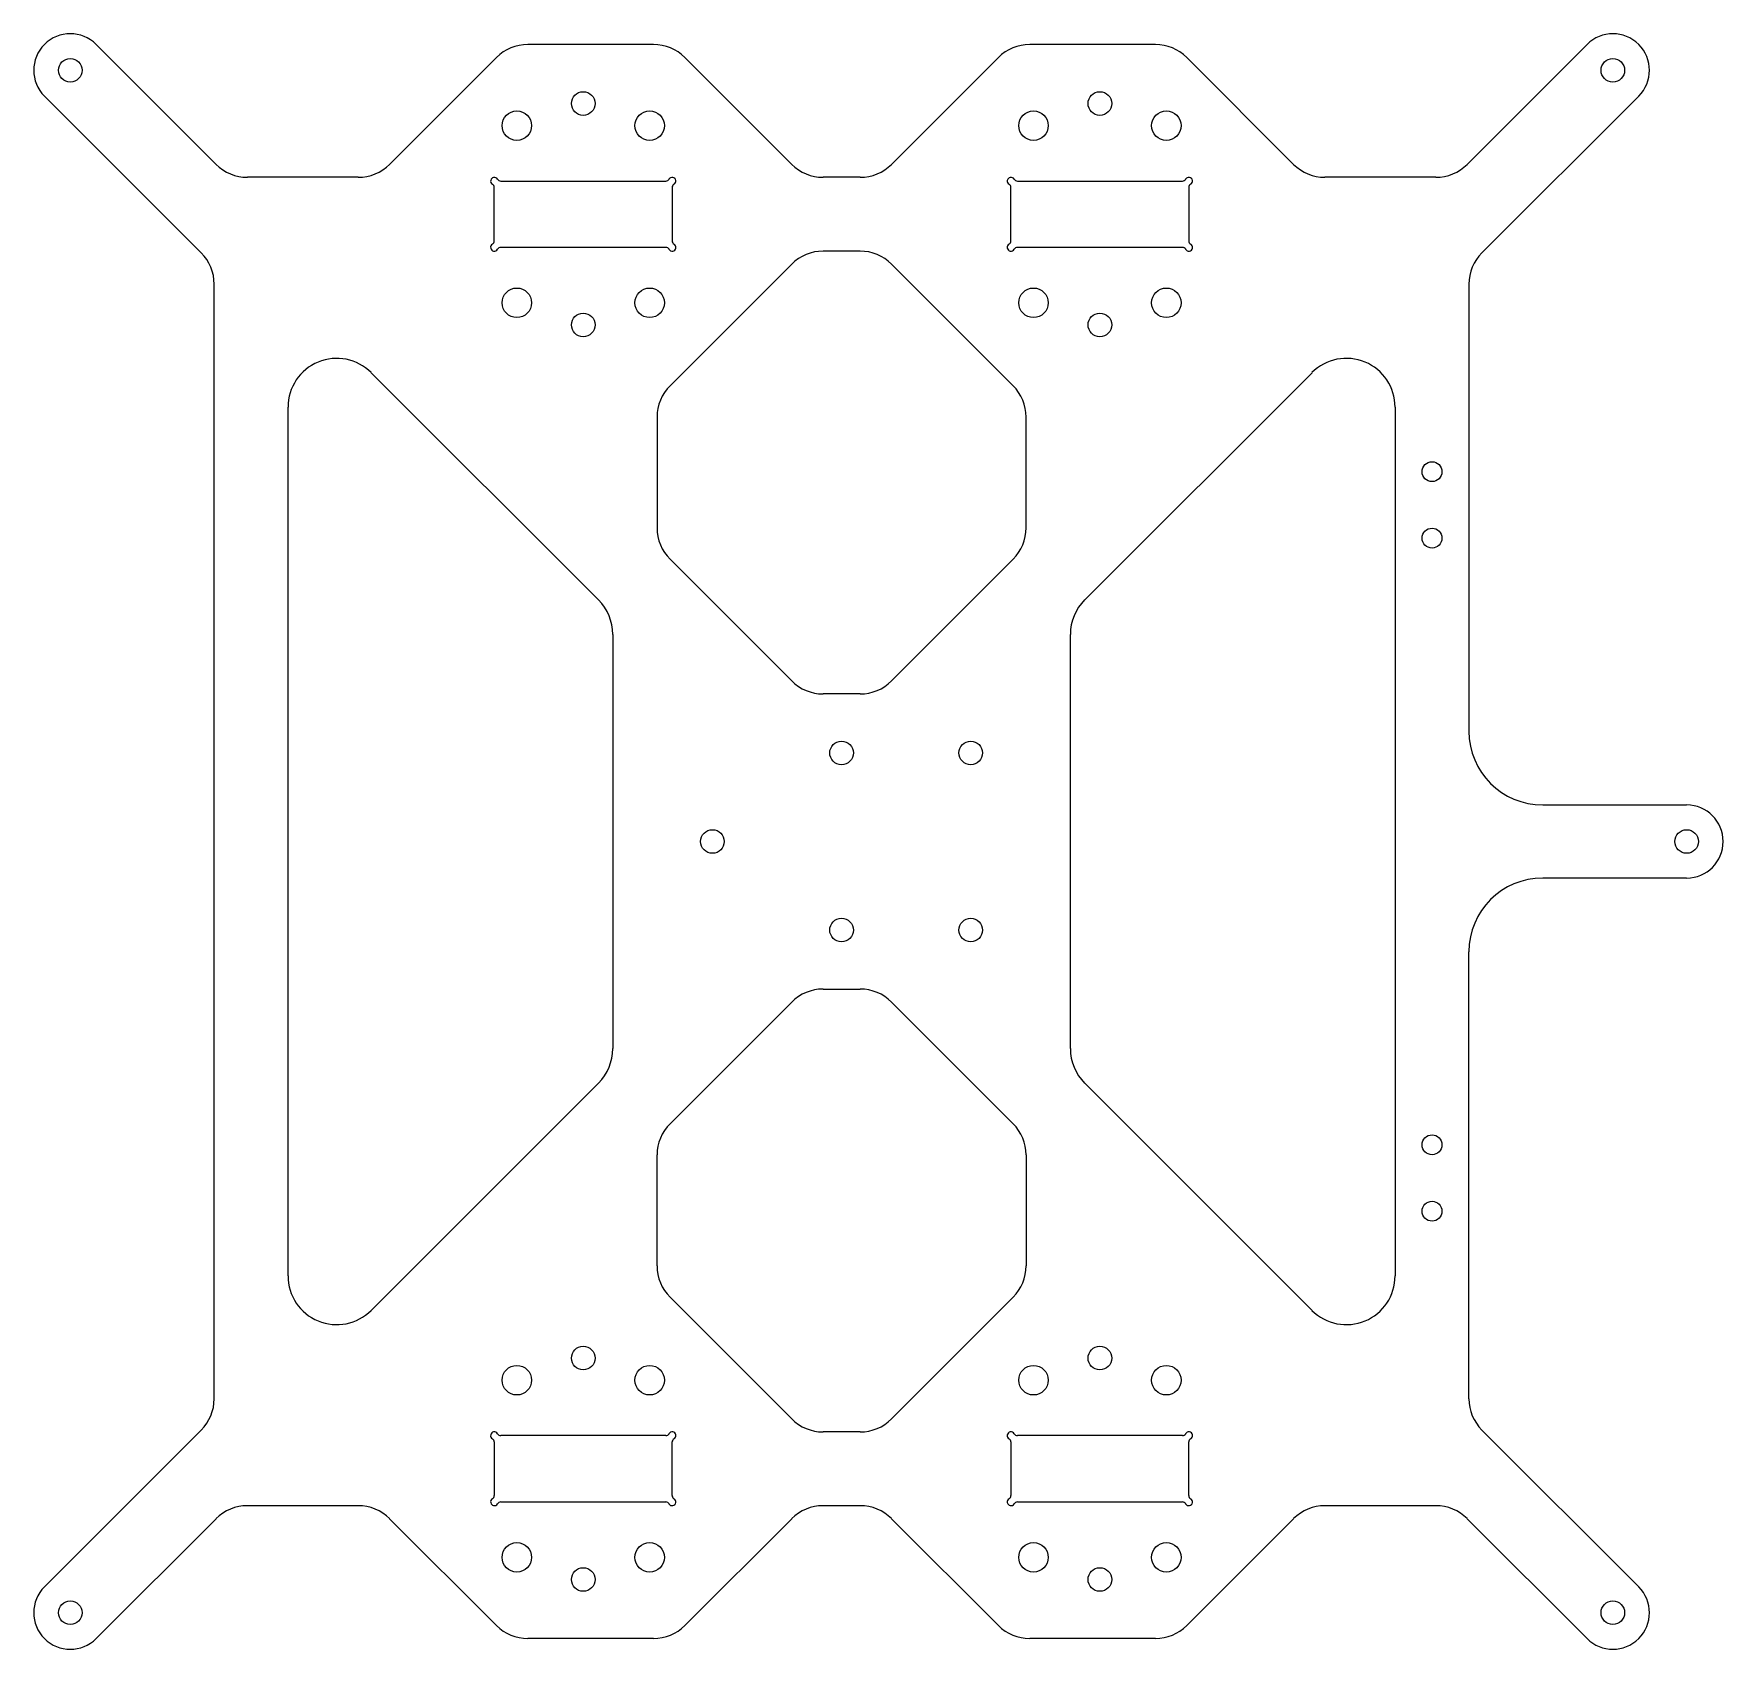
# Model space of a CAD drawing. Header units: millimetres. Extents: x -3 to 226, y -45 to 174.
import ezdxf

# ---------------------------------------------------------------- set-up
doc = ezdxf.new("R2010")
doc.units = ezdxf.units.MM

msp = doc.modelspace()

# ---------------------------------------------------------------- linework, layer by layer
at = {"color": 7, "linetype": 'Continuous'}
for p, q in [((5.67, 172.3), (21.92, 156.06)), ((81.19, 172.3), (64.16, 172.3)), ((149.19, 172.3), (132.16, 172.3)), ((191.43, 156.06), (207.67, 172.3)), ((59.92, 170.54), (45.43, 156.06)), ((99.92, 156.06), (85.43, 170.54)), ((127.92, 170.54), (113.43, 156.06)), ((167.92, 156.06), (153.43, 170.54)), ((19.92, 144.06), (-1.33, 165.3)), ((214.67, 165.3), (193.43, 144.06)), ((41.19, 154.3), (26.16, 154.3)), ((60.49, 153.8), (82.86, 153.8)), ((109.19, 154.3), (104.16, 154.3)), ((130.49, 153.8), (152.86, 153.8)), ((187.19, 154.3), (172.16, 154.3)), ((59.62, 145.67), (59.62, 152.93)), ((83.72, 152.93), (83.72, 145.67)), ((129.62, 145.67), (129.62, 152.93)), ((153.72, 152.93), (153.72, 145.67)), ((82.86, 144.8), (60.49, 144.8)), ((109.19, 144.3), (104.16, 144.3)), ((152.86, 144.8), (130.49, 144.8)), ((99.92, 142.54), (83.43, 126.06)), ((129.92, 126.06), (113.43, 142.54)), ((21.67, -11.21), (21.67, 139.82)), ((191.67, 139.82), (191.67, 79.25)), ((42.94, 127.83), (73.74, 97.03)), ((139.61, 97.03), (170.41, 127.83)), ((31.67, 5.43), (31.67, 123.17)), ((81.67, 121.82), (81.67, 106.79)), ((131.67, 106.79), (131.67, 121.82)), ((181.67, 123.17), (181.67, 5.43)), ((99.92, 86.06), (83.43, 102.54)), ((129.92, 102.54), (113.43, 86.06)), ((75.67, 92.37), (75.67, 36.23)), ((137.67, 36.23), (137.67, 92.37)), ((109.19, 84.3), (104.16, 84.3)), ((201.67, 69.25), (221.17, 69.25)), ((221.17, 59.35), (201.67, 59.35)), ((191.67, -11.21), (191.67, 49.35)), ((104.16, 44.3), (109.19, 44.3)), ((83.43, 26.06), (99.92, 42.54)), ((113.43, 42.54), (129.92, 26.06)), ((73.74, 31.57), (42.94, 0.77)), ((170.41, 0.77), (139.61, 31.57)), ((81.67, 6.79), (81.67, 21.82)), ((131.67, 21.82), (131.67, 6.79)), ((99.92, -13.94), (83.43, 2.54)), ((129.92, 2.54), (113.43, -13.94)), ((-1.33, -36.7), (19.92, -15.46)), ((109.19, -15.7), (104.16, -15.7)), ((193.43, -15.46), (214.67, -36.7)), ((59.62, -17.07), (59.62, -24.33)), ((82.86, -16.2), (60.49, -16.2)), ((83.72, -24.33), (83.72, -17.07)), ((129.62, -17.07), (129.62, -24.33)), ((152.86, -16.2), (130.49, -16.2)), ((153.72, -24.33), (153.72, -17.07)), ((21.92, -27.46), (5.67, -43.7)), ((41.19, -25.7), (26.16, -25.7)), ((59.92, -41.94), (45.43, -27.46)), ((60.49, -25.2), (82.86, -25.2)), ((99.92, -27.46), (85.43, -41.94)), ((109.19, -25.7), (104.16, -25.7)), ((127.92, -41.94), (113.43, -27.46)), ((130.49, -25.2), (152.86, -25.2)), ((167.92, -27.46), (153.43, -41.94)), ((187.19, -25.7), (172.16, -25.7)), ((207.67, -43.7), (191.43, -27.46)), ((81.19, -43.7), (64.16, -43.7)), ((149.19, -43.7), (132.16, -43.7))]:
    msp.add_line(p, q, dxfattribs=at)
for centre, radius in [((2.17, 168.8), 1.6), ((211.17, 168.8), 1.6), ((71.67, 164.3), 1.6), ((141.67, 164.3), 1.6), ((62.67, 161.3), 2), ((80.67, 161.3), 2), ((132.67, 161.3), 2), ((150.67, 161.3), 2), ((62.67, 137.3), 2), ((80.67, 137.3), 2), ((132.67, 137.3), 2), ((150.67, 137.3), 2), ((71.67, 134.3), 1.6), ((141.67, 134.3), 1.6), ((186.67, 114.41), 1.35), ((186.67, 105.41), 1.35), ((106.67, 76.3), 1.6), ((124.17, 76.3), 1.6), ((89.17, 64.3), 1.6), ((221.17, 64.3), 1.6), ((106.67, 52.3), 1.6), ((124.17, 52.3), 1.6), ((186.67, 23.2), 1.35), ((186.67, 14.2), 1.35), ((71.67, -5.7), 1.6), ((141.67, -5.7), 1.6), ((62.67, -8.7), 2), ((80.67, -8.7), 2), ((132.67, -8.7), 2), ((150.67, -8.7), 2), ((62.67, -32.7), 2), ((80.67, -32.7), 2), ((132.67, -32.7), 2), ((150.67, -32.7), 2), ((71.67, -35.7), 1.6), ((141.67, -35.7), 1.6), ((2.17, -40.2), 1.6), ((211.17, -40.2), 1.6)]:
    msp.add_circle(centre, radius, dxfattribs=at)
for centre, radius, start, end in [((2.17, 168.8), 4.95, 45, 225), ((64.16, 166.3), 6, 90, 134.9999), ((81.19, 166.3), 6, 45, 90), ((132.16, 166.3), 6, 90, 134.9999), ((149.19, 166.3), 6, 45, 90), ((211.17, 168.8), 4.95, 315, 135), ((26.16, 160.3), 6, 225, 270), ((41.19, 160.3), 6, 269.9999, 314.9999), ((104.16, 160.3), 6, 225, 270), ((109.19, 160.3), 6, 270, 314.9999), ((172.16, 160.3), 6, 225, 270), ((187.19, 160.3), 6, 270, 315), ((59.62, 153.8), 0.5, 30.0002, 240), ((59.12, 152.93), 0.5, 360, 60), ((60.49, 154.3), 0.5, 210.0001, 270), ((82.86, 154.3), 0.5, 270, 329.9998), ((83.72, 153.8), 0.5, 300, 149.9997), ((84.22, 152.93), 0.5, 120.0001, 180.0001), ((129.62, 153.8), 0.5, 30.0002, 240), ((129.12, 152.93), 0.5, 360, 60), ((130.49, 154.3), 0.5, 210.0001, 270), ((152.86, 154.3), 0.5, 270, 329.9998), ((153.72, 153.8), 0.5, 300, 149.9997), ((154.22, 152.93), 0.5, 120.0001, 180.0001), ((59.62, 144.8), 0.5, 120.0002, 330), ((59.12, 145.67), 0.5, 300.0002, 360), ((60.49, 144.3), 0.5, 90, 150), ((82.86, 144.3), 0.5, 30, 90), ((83.72, 144.8), 0.5, 210, 59.9997), ((84.22, 145.67), 0.5, 180, 239.9998), ((104.16, 138.3), 6, 90, 135), ((109.19, 138.3), 6, 44.9999, 90), ((129.62, 144.8), 0.5, 120.0002, 330), ((129.12, 145.67), 0.5, 300.0002, 360), ((130.49, 144.3), 0.5, 90, 150), ((152.86, 144.3), 0.5, 30, 90), ((153.72, 144.8), 0.5, 210, 59.9997), ((154.22, 145.67), 0.5, 180, 239.9998), ((15.67, 139.82), 6, 0, 45), ((197.67, 139.82), 6, 135, 180), ((38.27, 123.17), 6.6, 45, 180), ((175.07, 123.17), 6.6, 0, 135), ((87.67, 121.82), 6, 135, 179.9999), ((125.67, 121.82), 6, 360, 45), ((87.67, 106.79), 6, 180.0001, 225), ((125.67, 106.79), 6, 315, 0), ((69.07, 92.37), 6.6, 360, 45), ((144.27, 92.37), 6.6, 135, 180), ((104.16, 90.3), 6, 225, 270), ((109.19, 90.3), 6, 270, 315), ((201.67, 79.25), 10, 180, 270), ((221.17, 64.3), 4.95, 270, 90), ((201.67, 49.35), 10, 90, 180), ((104.16, 38.3), 6, 90, 135), ((109.19, 38.3), 6, 45, 90), ((69.07, 36.23), 6.6, 315, 0), ((144.27, 36.23), 6.6, 180, 225), ((87.67, 21.82), 6, 135, 180), ((125.67, 21.82), 6, 0, 45), ((38.27, 5.43), 6.6, 180, 315), ((87.67, 6.79), 6, 180, 225), ((125.67, 6.79), 6, 315, 360), ((175.07, 5.43), 6.6, 225, 0), ((15.67, -11.21), 6, 315, 0), ((197.67, -11.21), 6, 180, 225), ((59.62, -16.2), 0.5, 30, 239.9998), ((60.49, -15.7), 0.5, 210, 270), ((82.86, -15.7), 0.5, 270, 330), ((83.72, -16.2), 0.5, 300.0002, 150), ((104.16, -9.7), 6, 225, 270), ((109.19, -9.7), 6, 270, 315), ((129.62, -16.2), 0.5, 30, 239.9998), ((130.49, -15.7), 0.5, 210, 270), ((152.86, -15.7), 0.5, 270, 330), ((153.72, -16.2), 0.5, 300.0002, 150), ((59.12, -17.07), 0.5, 0, 59.9998), ((84.22, -17.07), 0.5, 120.0001, 180), ((129.12, -17.07), 0.5, 0, 59.9998), ((154.22, -17.07), 0.5, 120.0001, 180), ((59.62, -25.2), 0.5, 120, 329.9998), ((59.12, -24.33), 0.5, 300, 0), ((83.72, -25.2), 0.5, 210.0002, 60), ((84.22, -24.33), 0.5, 180, 240), ((129.62, -25.2), 0.5, 120, 329.9998), ((129.12, -24.33), 0.5, 300, 0), ((153.72, -25.2), 0.5, 210.0002, 60), ((154.22, -24.33), 0.5, 180, 240), ((26.16, -31.7), 6, 90, 135), ((41.19, -31.7), 6, 45, 90), ((60.49, -25.7), 0.5, 90, 149.9998), ((82.86, -25.7), 0.5, 30.0002, 90), ((104.16, -31.7), 6, 90, 135), ((109.19, -31.7), 6, 45, 90), ((130.49, -25.7), 0.5, 90, 149.9998), ((152.86, -25.7), 0.5, 30.0002, 90), ((172.16, -31.7), 6, 90, 135), ((187.19, -31.7), 6, 45, 90), ((2.17, -40.2), 4.95, 135.0001, 315), ((211.17, -40.2), 4.95, 225.0001, 44.9999), ((64.16, -37.7), 6, 225, 270), ((81.19, -37.7), 6, 270, 315), ((132.16, -37.7), 6, 225, 270), ((149.19, -37.7), 6, 270, 315)]:
    msp.add_arc(centre, radius, start, end, dxfattribs=at)

doc.saveas('drawing.dxf')
